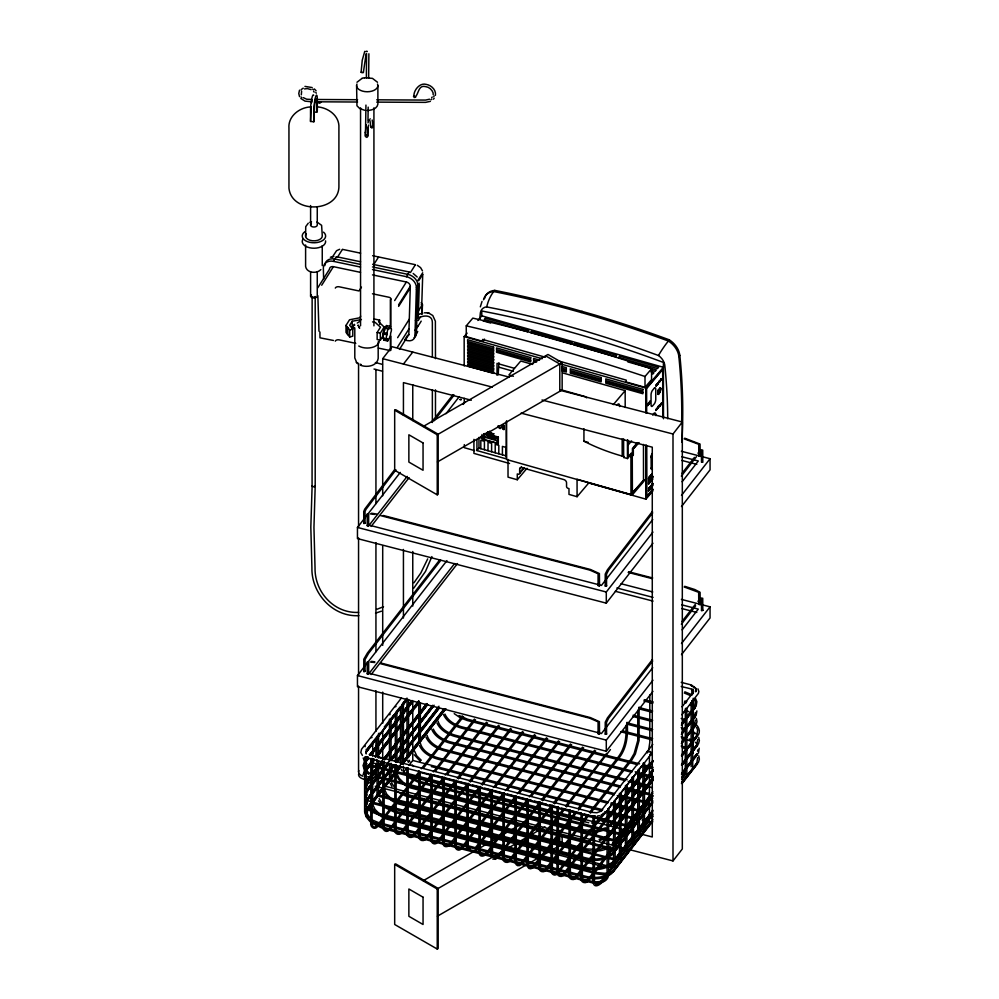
<?xml version="1.0" encoding="UTF-8"?>
<svg xmlns="http://www.w3.org/2000/svg" width="999" height="999" viewBox="0 0 999 999"><rect width="100%" height="100%" fill="white"/><g stroke="black" fill="none" stroke-linecap="round" stroke-linejoin="round"><path stroke-width="1.5" d="M650.549 486.363L651.485 485.876M652.085 485.064L651.96 485.239M648.588 490.671L649.05 489.735M648.763 481.768L650.474 479.97M652.16 486.476C652.409 485.139 651.111 488.461 652.21 485.914M657.042 408.741L656.693 409.69L657.042 408.166M657.092 408.928L657.891 407.155L657.654 408.541M365.946 105.082L365.447 135.914L366.271 135.115M366.383 77.735L366.558 53.484M367.869 127.185L367.707 136.526L366.858 137.387L365.434 136.551L365.409 132.343M367.969 121.016L368.181 107.13M368.643 78.234L368.881 53.771M365.397 132.692L366.333 124.725M367.682 131.443L367.694 135.951L366.87 135.127M651.186 486.476L651.173 485.776M651.273 486.151L651.273 485.414M660.539 380.07L659.54 381.78L660.164 380.307M650.686 476.348L650.686 475.524M658.116 382.867L658.216 383.628M660.551 405.194L660.701 404.707M651.173 487.287L651.023 487.974L651.273 486.7M652.871 476.448L652.272 477.834L652.834 476.323M399.475 349.375L408.841 334.528L410.314 286.251A4.196 3.222 32.2 0 0 406.368 282.005L372.49 274.887M404.57 340.01L407.58 340.634A7.842 6.019 32.2 0 0 414.947 335.951L416.421 287.537L417.894 285.214A10.702 8.217 32.2 0 0 407.829 274.363L372.49 266.933M414.185 337.575A7.842 6.019 32.2 0 0 416.421 333.629L417.894 285.214M418.306 315.884L419.293 284.528M418.456 310.876L421.728 305.657L422.727 274.263M421.69 313.661L422.427 304.57L421.153 302.61M422.127 314.273L422.427 304.57M649.113 480.994L648.626 481.58M650.299 475.899L650.299 476.798M652.347 484.14L652.122 485.039L652.222 483.966M648.601 489.26L648.663 488.161L649.113 488.661M650.411 479.57L649.288 481.031L649.937 480.906M650.873 488.099L650.686 488.361M651.373 480.906L651.81 480.407M651.897 476.024L651.485 477.285M651.186 485.626L651.623 485.052M652.772 484.165L652.846 483.504M435.427 95.317C436.276 89.798 431.181 85.115 426.049 84.353C418.993 82.368 412.375 92.158 414.21 97.577C419.043 95.392 417.619 84.366 425.736 86.663C429.832 86.888 433.853 91.821 433.191 94.705M415.596 97.403L415.334 96.591M649.288 490.059L649.4 489.235M651.61 478.833L651.086 479.37L651.81 478.658M652.747 479.308L652.896 478.846M657.941 382.904L658.066 383.591M648.813 479.582L648.601 480.669M648.663 483.766L648.438 483.691M660.526 405.02L660.726 404.445M652.609 477.422L652.197 478.046M661.463 403.271L660.976 404.62L661.513 402.759M650.386 401.76L650.149 401.011M650.337 478.371L650.998 476.86M649.775 478.958C650.174 477.46 649.213 480.307 649 479.245M649.562 482.242L649.55 482.967L649.887 481.88M651.435 480.282L652.272 478.783L652.11 480.119M649.812 487.837C649.812 486.575 649.3 488.998 649.637 487.35M649.263 489.835L650.224 488.286L649.612 489.947M607.979 808.765L608.641 809.178L607.929 809.677M614.872 800.499L613.861 801.21M621.016 858.828L620.879 793.006M625.886 785.301L626.96 785.689L625.386 785.776L625.386 851.36M633.478 777.309L631.905 777.409L633.478 777.309L633.478 842.919M650.049 481.905L650.374 481.78M638.873 769.355L639.273 769.967L637.911 770.042M643.818 762.724L644.305 763.461L642.956 763.336M685.776 708.279L686.85 708.666L685.314 708.865L685.264 774.337M691.845 700.674L692.707 701.086L691.795 701.585M367.682 131.731L368.581 125.087M652.784 485.601C652.822 485.252 652.359 486.076 652.784 485.502M648.626 482.392L648.888 481.73M652.447 477.46L652.26 477.584M651.548 485.664L651.56 485.077M650.736 478.059L650.661 477.485M650.786 486.176L650.187 487.175L650.386 486.588M487.612 432.467L486.85 432.604M651.635 478.434L651.136 478.996M649.612 401.985L649.125 403.671M384.203 340.06A2.485 0.699 -78.1 0 1 383.604 338.536L383.354 337.887A2.485 0.699 -78.1 0 1 382.717 336.938A2.485 0.699 -78.1 0 1 383.354 333.978L383.604 332.542A2.485 0.699 -78.1 0 1 384.003 329.633A2.485 0.699 -78.1 0 1 385.027 328.321L385.527 327.535A2.485 0.699 -78.1 0 1 386.351 325.699A2.485 0.699 -78.1 0 1 386.95 326.173M384.003 340.184L387.6 340.946A2.485 0.699 -78.1 0 1 387.2 339.298L383.354 337.887M657.929 390.759C664.959 380.756 656.88 402.46 657.841 391.084M492.944 434.078L493.643 433.766L492.47 433.803M649.575 403.334L649.238 402.847M660.089 391.408L659.864 392.07M493.693 433.853L493.007 433.916M363.773 523.439L365.06 523.239L363.773 523.439L363.736 511.525L364.76 509.078L394.755 469.505M363.773 671.553L365.06 671.353L363.773 671.553L363.798 659.24L367.42 653.021L439.61 560.002M605.219 586.001L606.555 585.901L605.219 586.001L605.232 574.088L607.404 569.83L652.472 511.326M605.219 734.115L606.555 734.015L605.219 734.115L605.232 722.202L607.404 717.944L652.472 659.44M697.939 453.184L701.098 450.149L702.734 450.149L702.809 462.325L701.785 461.95M701.523 610.539L702.821 610.339L701.523 610.539L701.435 598.476L702.297 598.713L701.635 598.763M366.096 53.896L363.374 72.577L361.95 72.702L361.126 72.215L362.237 60.265L364.76 51.349M498.189 374.9L498.888 362.674M493.718 433.941L493.681 434.09M658.004 383.279L658.416 382.754M659.028 390.771L659.752 389.747L659.59 391.396A5.882 2.123 -74.2 0 1 659.24 392.307L659.14 390.509L658.453 391.87M651.423 475.474L649.75 476.848M501.585 426.873L502.11 425.649M649.937 487.175L650.149 487.437M492.057 433.828L491.77 433.154M649.387 483.004L649.712 482.33M649.213 490.072L648.838 490.571M650.149 480.169L650.661 479.183L650.724 479.957M489.498 432.704L489.31 432.542M659.04 382.679C659.103 381.218 658.304 383.728 658.816 381.493M659.79 406.106L659.852 405.057M658.965 382.305L659.265 380.856M333.454 340.472L319.98 337.812L319.917 331.993M649.562 490.01L649.637 488.961M421.728 305.657L421.291 304.333M660.027 387.999L660.139 391.758L658.204 394.255L659.927 391.695L660.539 388.261L658.353 390.459M488.211 435.102L489.672 436.538L489.672 434.965M648.576 490.197L648.488 490.996M489.572 431.843L489.722 431.206M656.243 409.877C656.892 407.342 654.807 412.187 656.318 409.89M655.981 409.94L656.081 409.278M648.963 477.947L648.426 479.008L649.288 477.272M489.747 431.518L490.134 432.005M649.787 489.448L649.912 488.636M363.062 774.737L364.747 770.266M695.366 712.462L694.605 715.222M697.564 751.211L697.764 749.874M649.163 477.085L648.813 477.859M660.327 405.207L660.676 404.845M649.188 488.449L649.175 488.523M651.535 480.369L651.148 480.919M650.898 487.987L650.986 487.5M657.929 393.956L658.091 390.459L660.177 388.049M658.304 393.918L658.091 390.459M650.749 486.725L650.099 486.875M649.4 487.812L649.038 487.987M651.623 753.621L650.998 754.07L651.66 752.909L650.037 751.498L647.115 751.673L647.34 752.896L647.277 751.498L649.899 751.498L651.623 753.621L605.319 813.111L602.797 815.184M651.51 474.762L651.91 474.15L650.424 476.098M480.332 306.843L482.03 301.411M660.963 378.971L661.051 380.307L661.201 378.683M661.076 378.821L660.988 379.158M312.125 485.714L310.826 527.21L311.913 567.919C311.313 593.281 332.817 617.132 358.841 615.659M648.838 749.025L649.8 742.344L649.8 695.054M364.872 764.223L364.76 767.02M364.872 773.438L364.722 776.111M365.734 792.057L366.046 797.002M367.295 792.319L367.819 791.021M657.367 408.391C656.605 409.765 658.016 407.53 657.379 408.116M651.835 476.785L652.247 475.599M651.972 476.148L652.197 476.436M651.673 476.985L652.31 476.511M486.675 306.818L487.999 302.372A35.952 17.957 -87.9 0 1 493.743 291.546L494.73 290.372A1066.645 780.569 40.3 0 1 569.442 307.829L594.655 314.972A1066.645 780.569 40.3 0 1 669.392 339.86L668.406 341.034A35.952 7.043 -62.1 0 0 660.963 351.386L658.441 355.482L644.53 350.449A1060.414 776.011 40.3 0 0 585.077 331.069L560.039 323.976A1060.414 776.011 40.3 0 0 500.586 309.665L486.388 306.855A12.4 9.078 40.3 0 0 480.469 312.275L480.332 313.236A699.125 511.625 40.3 0 0 479.757 319.006M386.551 325.574L390.159 326.336A2.485 0.699 -78.1 0 0 389.123 328.296L388.748 329.071A2.485 0.699 -78.1 0 0 387.6 330.382A2.485 0.699 -78.1 0 0 387.2 333.304L387 334.628A2.485 0.699 -78.1 0 0 386.326 337.699A2.485 0.699 -78.1 0 0 386.963 338.649M659.477 382.13L660.339 380.744M648.813 483.329L648.576 484.078L649.063 482.992M316.72 100.549A6.681 0.949 -84.2 0 0 315.484 100.012A6.681 0.949 -84.2 0 0 314.41 108.953L313.836 121.778L310.539 121.441L311.126 108.629A6.681 0.949 -84.2 0 1 311.176 106.756M314.535 112.05L316.733 112.275L317.32 110.377L317.32 99.45A10.027 1.424 -84.2 0 0 317.295 98.239M650.037 478.134L649.987 479.033M431.893 556.593L425.524 571.378L413.723 588.199M501.898 425.949L501.635 427.31M695.953 691.246L695.604 688.261L691.058 685.526A9.316 5.382 0 0 1 693.843 686.638L695.704 688.236M696.278 690.671L695.704 691.832M383.991 331.481L384.228 334.54M648.551 481.73L648.588 482.754M366.346 781.318L365.447 784.54L366.046 787.786M367.819 781.805L367.145 786.026M366.346 799.724L365.447 802.946L366.046 806.205M367.819 800.224L367.145 804.445M366.346 808.928C362.774 816.295 371.228 822.314 377.61 823.638L586.388 877.809C595.067 879.757 605.232 879.008 612.262 873.089M367.819 809.427L367.145 813.648L370.654 818.855M694.605 706.006L695.304 701.91L694.193 699.163M696.078 706.505L696.865 701.698L695.491 698.426M696.078 715.709L696.865 710.913M694.605 724.425L695.279 720.204M696.078 724.924L696.977 721.69L696.378 718.443M696.99 734.215L697.664 730.007L696.515 727.284M698.476 734.715C701.011 730.157 697.689 724.849 693.543 722.652M696.99 743.431L697.702 739.322M698.476 743.918L699.362 740.696L698.776 737.449M698.476 753.134L699.238 748.214M696.99 761.837L697.664 757.629M698.476 762.337L699.362 759.115L698.776 755.856M427.684 558.903L420.804 573.026L413.936 582.817M386.95 334.727L383.354 333.978M299.513 90.172L298.776 93.531L299.538 96.641M301.611 91.246L301.311 94.818M650.312 482.092L650.424 481.056L650.162 482.042M651.96 479.37L651.96 480.157M367.22 525.636L368.681 525.824L367.232 525.736L367.22 513.836M368.631 525.911L368.681 514.01M367.22 673.763L368.681 673.938L367.232 673.85L367.22 661.95M368.631 674.025L368.681 662.137M598.076 585.539L599.537 585.726L598.076 585.539L598.076 573.738L589.81 570.104L380.619 515.621M684.677 438.186L700.049 444.08L700.237 456.356L698.913 456.006M598.076 733.666L599.537 733.84L598.076 733.666L598.076 721.852L589.81 718.231L380.619 663.736M698.788 604.295L700.237 604.47L698.788 604.395L698.663 592.332L684.14 586.95M700.199 604.557L700.099 592.295L694.804 589.522L684.677 586.301M395.329 706.805L396.041 706.418M621.016 793.343L619.904 793.693M354.195 327.697C352.147 330.369 354.008 321.74 354.757 325.1M356.98 82.255L362.088 78.347M610.451 749.575L566.508 806.93M332.305 257.155L336.551 250.712L339.672 249.275M323.626 278.721L323.339 267.982A10.702 8.217 32.2 0 1 333.404 261.351L334.865 259.028L360.464 264.41M335.115 258.641L336.176 256.943M317.757 287.824L329.458 269.268A4.196 3.222 32.2 0 1 333.404 266.671L360.514 272.365M337.487 257.205L342.357 249.488M321.703 285.227L333.404 266.671M335.314 288.087L335.489 287.799A2.91 1.673 0 0 1 339.21 286.8L359.016 290.959L361.451 287.113M373.638 264.797L378.496 257.093M335.314 341.159L335.489 340.871A2.91 1.673 0 0 1 339.21 339.872L355.781 343.344M361.413 319.568L352.21 321.253L349.662 325.287L352.784 329.146L352.784 336.176L349.725 337L346.016 332.405L346.016 325.387L349.55 319.78L359.677 317.794L360.701 316.159M390.459 299.675L390.634 299.388A2.91 1.673 0 0 0 388.898 297.24L372.465 293.781M372.49 269.568L406.368 276.686L407.829 274.363M408.079 273.976L409.153 272.277M373.826 318.918L379.657 320.142L378.621 321.765L384.165 327.048L384.165 329.857M410.452 272.54L415.322 264.822M394.667 300.562L406.368 282.005M383.391 335.289L380.319 340.184L377.147 339.51L377.147 332.492L380.482 327.197L375.312 322.49L372.54 321.903M380.319 340.184L380.319 333.154L384.165 327.048M398.613 304.807L410.314 286.251M398.613 306.393L410.314 287.837M417.819 280.482L422.689 272.777M418.631 280.819L422.689 274.4M418.131 284.815L419.205 283.129M416.421 289.198L417.894 286.875M418.131 286.476L419.205 284.777M397.627 337.687L409.328 319.131M397.315 347.402L409.016 328.846M415.434 320.554L416.895 318.231M417.145 317.844L418.219 316.146M405.244 339.036L407.58 335.327A1.336 1.024 32.2 0 0 408.841 334.528M418.156 320.579L420.579 316.72M415.134 330.269L416.595 327.947M416.845 327.547L417.907 325.861M417.157 327.56L421.216 321.129M414.947 335.951L416.421 333.629M416.67 333.241L417.732 331.543M649.462 403.546L648.875 404.133L649.3 402.135M648.601 480.232L649.113 478.933M364.747 761.063L363.062 765.534L364.535 770.391M650.137 488.499L650.424 487.687M658.353 390.159L658.154 394.168M371.228 126.486L371.753 128.022L373.176 127.285L372.19 120.017M492.495 436.113C491.358 438.524 496.228 438.124 493.743 436.113M382.704 495.791L382.704 358.678L392.02 346.703L509.14 377.085M403.434 364.061L412.762 352.085M431.968 421.69L452.972 394.717M395.954 469.817L366.009 509.315L365.047 511.538L365.06 523.239M434.128 420.779L454.17 395.03M652.934 543.231L606.293 603.146L357.455 538.586L357.455 527.447L400.299 472.415M445.991 413.711L459.315 396.591M407.192 476.373L369.205 525.162L601.448 585.414L652.722 519.555M463.211 404.408L465.109 401.96M371.116 526.436L409.091 477.647M440.809 560.314L368.619 653.334L365.06 659.552L365.06 671.353M652.934 691.345L606.293 751.26L357.455 686.7L357.455 675.561L446.94 560.614M454.657 563.498L369.205 673.276L601.448 733.528L652.722 667.669M371.116 674.55L457.517 563.548M401.286 698.164L361.601 749.15L360.776 752.534L362.437 755.444M367.008 749.2L379.632 733.204M384.24 727.06L389.21 720.903M390.946 718.456L393.993 714.76M395.729 712.299L399.737 707.379M401.648 704.919L406.443 698.776M367.819 748.651L369.73 746.191M392.707 716.683L394.617 714.223M366.421 751.373L384.615 728.009M390.359 720.629L406.63 699.725M365.659 752.634L388.636 723.126M390.547 720.666L406.818 699.762M365.996 752.597L376.523 739.073M378.434 736.613L407.142 699.725M365.784 759.74L367.694 757.279M369.543 754.907L411.738 700.699M366.059 759.627L367.969 757.167M369.88 754.72L412 700.599M366.233 759.627L368.144 757.167M370.067 754.707L412.187 700.599M372.165 753.196L406.63 708.928M408.541 706.468L412.375 701.56M365.659 761.837L368.531 758.154M372.365 753.234L412.562 701.585M365.996 761.8L368.856 758.116M371.728 754.42L376.523 748.276M378.434 745.816L412.887 701.56M365.784 768.943L373.439 759.103M375.287 756.743L412.699 708.678M414.535 706.305L418.444 701.298M366.059 768.843L373.713 759.003M375.624 756.543L418.706 701.198M366.233 768.83L373.888 759.003M375.811 756.543L418.881 701.198M365.896 769.53L368.768 765.833M375.474 757.23L377.385 754.769M379.308 752.309L383.129 747.389M385.052 744.929L410.901 711.725M414.722 706.805L418.556 701.885M366.421 769.792L369.293 766.096M372.165 762.412L374.088 759.952M377.909 755.032L406.63 718.144M408.541 715.684L411.413 711.987M415.247 707.067L418.119 703.383M365.659 771.041L369.493 766.133M372.365 762.437L374.275 759.977M378.097 755.057L411.6 712.025M415.434 707.105L418.306 703.421M365.996 771.003L369.817 766.083M371.728 763.623L374.6 759.939M378.434 755.019L418.631 703.383M367.145 780.069L426.585 703.708M367.495 779.869L381.855 761.425M383.766 758.965L426.848 703.621M367.669 779.869L382.03 761.413M383.941 758.953L427.023 703.621M367.345 780.556L371.166 775.636M373.089 773.176L381.705 762.112M385.527 757.192L407.555 728.895M409.465 726.435L426.698 704.295M367.857 780.818L370.729 777.122M372.652 774.662L382.217 762.374M385.09 758.678L427.21 704.57M368.057 780.843L370.929 777.16M372.839 774.7L382.417 762.399M385.277 758.716L427.397 704.607M368.381 780.806L382.742 762.362M384.652 759.902L427.722 704.582M367.145 789.272L432.592 705.444M367.669 789.073L387.774 763.248M389.685 760.788L432.767 705.444M368.294 788.536L371.166 784.839M374.038 781.156L382.654 770.079M385.527 766.395L387.45 763.935M390.322 760.239L407.555 738.111M409.465 735.651L432.442 706.131M367.857 790.022L369.78 787.562M372.652 783.878L377.435 777.721M379.345 775.261L382.217 771.578M384.14 769.118L387.962 764.198M390.834 760.514L432.954 706.405M368.057 790.047L369.967 787.587M372.839 783.903L377.622 777.759M379.545 775.299L382.417 771.603M384.328 769.143L388.149 764.223M391.021 760.539L434.103 705.207M368.381 790.009L370.304 787.549M373.176 783.865L388.486 764.185M391.358 760.501L433.466 706.405M367.495 798.276L393.344 765.072M395.866 761.575L438.961 706.231M367.669 798.276L393.519 765.072M396.391 761.388L438.511 707.28M368.294 797.739L371.166 794.043M373.089 791.595L381.705 780.519M385.527 775.599L393.194 765.758M396.066 762.075L438.186 707.954M367.857 799.225L369.967 796.802M371.878 794.342L382.417 780.818M385.09 777.097L393.893 766.058M396.578 762.337L438.886 708.266M368.381 799.212L370.304 796.752M373.176 793.069L394.23 766.021M397.103 762.337L439.21 708.241M367.145 807.679L382.542 787.911M384.378 785.551L399.775 765.771M401.61 763.411L443.818 709.19M367.495 807.492L400.224 765.671M401.96 763.211L444.255 709.103M368.294 806.942L371.166 803.258M373.089 800.798L376.91 795.878M378.833 793.418L381.705 789.722M385.527 784.802L395.104 772.502M397.015 770.042L398.938 767.594M401.81 763.898L443.931 709.777M367.857 808.428L369.78 805.981M371.69 803.521L377.435 796.141M379.345 793.681L382.217 789.984M386.051 785.064L393.706 775.236M396.578 771.54L399.45 767.856M402.322 764.16L444.443 710.064M368.057 808.466L369.967 806.006M371.878 803.546L377.622 796.166M379.545 793.706L382.417 790.022M385.277 786.325L393.893 775.261M395.816 772.801L400.599 766.658M402.51 764.198L445.579 708.865M368.381 808.428L370.304 805.968M372.215 803.508L381.78 791.208M384.652 787.524L394.23 775.224M396.141 772.764L400.924 766.62M402.834 764.16L445.904 708.84M404.37 771.216L407.167 767.632M409.028 765.234L412.762 760.451L412.762 743.293M629.682 849.687L673.001 860.926L673.001 434.003L682.317 422.028L560.339 390.372M379.195 822.889L383.017 817.969M384.94 815.509L406.943 787.237M408.853 784.777L419.38 771.253M421.303 768.793L462.45 715.933M419.468 773.214L378.421 825.848M423.301 768.293L463.499 716.645M395.03 821.091C392.095 826.697 383.853 835.526 384.14 825.511L384.14 761.45M396.953 818.631L418.956 790.346M420.879 787.886L431.406 774.375M433.316 771.915L474.463 719.043M419.043 792.319L390.447 828.97M420.954 789.859L431.481 776.323M435.314 771.415L475.512 719.767M403.221 829.12L407.043 824.2M408.966 821.74L430.969 793.468M432.892 791.008L443.419 777.484M445.329 775.024L486.476 722.165M418.606 811.413L403.296 831.093C400.924 836.425 393.519 834.927 394.817 828.758L394.817 764.672M420.529 808.953L443.494 779.445M447.327 774.525L487.524 722.876M682.055 473.314L694.455 457.38M652.709 512.862L608.603 570.142L606.555 574.088L606.555 585.901M681.343 476.086L696.465 456.68M682.155 481.743L698.301 461.001L681.705 456.705M419.056 827.322C416.121 832.929 407.879 841.757 408.166 831.742L408.166 767.682M420.979 824.862L442.982 796.59M444.905 794.13L455.432 780.606M457.342 778.146L498.489 725.274M430.619 814.535L415.309 834.215C412.899 839.522 405.544 838.049 406.843 831.867L406.843 767.794M432.542 812.075L454.557 783.79M458.379 778.87L499.537 725.998M606.293 603.146L606.293 592.007L652.934 532.092M681.493 495.404L710.052 458.716L681.393 451.273M681.493 506.543L710.052 469.855L710.052 458.716M431.081 830.444C428.134 836.038 419.892 844.879 420.192 834.864L420.192 772.327M432.992 827.984L454.995 799.699M456.918 797.239L467.445 783.716M469.355 781.255L510.501 728.396M466.57 786.912L427.322 837.324C424.962 842.656 417.545 841.158 418.856 834.989L418.856 770.903M470.392 781.992L511.55 729.12M443.094 833.553C440.222 839.185 431.78 847.964 432.205 837.986M445.005 831.093L454.57 818.805M457.442 815.109L467.02 802.821M468.931 800.361L479.458 786.837M481.368 784.377L522.514 731.518M478.583 790.022L438.499 841.433M482.405 785.114L523.576 732.23M455.107 836.675C452.235 842.294 443.793 851.086 444.218 841.096L444.218 777.035M457.018 834.215L466.583 821.915M469.455 818.231L479.033 805.943M480.944 803.483L491.471 789.959M493.381 787.499L534.54 734.627M455.182 838.648C454.183 844.704 442.107 851.797 442.882 841.22L442.882 777.147M457.092 836.188L492.507 790.684M495.379 787L535.589 735.351M467.12 839.784C464.248 845.416 455.806 854.195 456.231 844.217L456.231 780.157M469.031 837.337L478.596 825.037M481.468 821.353L491.046 809.053M492.957 806.593L502.522 794.305M505.394 790.609L546.553 737.749M467.195 841.757L462.525 847.676M469.105 839.297L478.683 827.01M480.594 824.55L490.159 812.249M492.082 809.789L504.52 793.805M507.392 790.109L547.602 738.461M475.299 847.826L479.133 842.906M481.043 840.446L490.621 828.159M493.481 824.462L503.059 812.175M504.97 809.714L514.535 797.414M517.407 793.73L558.566 740.871M475.374 849.799L478.246 846.103M481.118 842.419L503.134 814.135M505.057 811.675L516.533 796.915M519.405 793.231L559.615 741.583M491.146 846.028C488.561 851.46 479.845 860.451 480.257 850.449L480.257 786.388M493.056 843.568L502.634 831.268M504.545 828.808L515.072 815.284M516.982 812.824L527.509 799.312M529.42 796.852L570.579 743.98M490.259 849.225C489.123 854.02 479.283 860.589 478.971 851.81M492.182 846.765L515.147 817.257M517.07 814.797L528.546 800.037M531.418 796.353L571.628 744.705M498.376 855.294L503.159 849.138M505.069 846.677L514.647 834.39M516.558 831.93L539.522 802.422M541.433 799.962L582.592 747.102M499.4 856.031L540.559 803.159M542.482 800.699L583.641 747.814M682.055 621.44L695.254 604.482M652.709 660.976L608.603 718.256L606.543 722.314L606.555 734.015M681.343 624.2L695.654 605.806M682.155 629.857L698.301 609.115L681.705 604.82M551.535 805.544L510.389 858.403C507.342 863.086 503.946 861.862 504.283 856.68L504.283 792.619M553.458 803.084L594.605 750.212M552.584 806.268L511.413 859.152C509.053 864.472 501.635 862.986 502.947 856.805L502.947 792.731M554.495 803.808L595.654 750.936M606.293 751.26L606.293 740.134L652.934 680.207M681.493 643.518L710.052 606.83L681.393 599.4M681.493 654.657L710.052 617.969L710.052 606.83M563.548 808.653L522.402 861.525C519.355 866.208 515.959 864.984 516.296 859.802L516.296 795.741M565.471 806.205L606.618 753.333M564.597 809.39L523.439 862.262L519.667 865.471M575.561 811.775L533.603 865.596L530.169 867.656L528.508 865.221M578.433 808.091L618.631 756.455C625.024 747.714 626.873 736.201 625.774 725.424M576.61 812.512L535.452 865.384C534.003 868.019 529.095 870.803 527.584 866.757M578.521 810.052L619.68 757.167C627.072 747.252 628.196 734.215 627.11 722.277M587.574 814.897L546.428 867.756C543.843 872.115 539.922 871.503 540.322 866.033L540.322 801.972M589.497 812.437L630.644 759.565L634.128 753.583L637.737 740.559L637.787 710.239M588.623 815.621L547.464 868.506C545.092 873.825 537.687 872.339 538.985 866.158L538.985 802.085M590.534 813.161L631.693 760.289L635.364 753.995L639.073 740.509L639.123 707.092M600.811 811.188L652.772 744.405M682.03 706.817L693.356 692.27C695.604 688.673 685.326 687.911 681.218 686.438M559.403 869.642L603.421 813.099M606.381 811.363L557.667 873.563M608.291 808.903L612.125 803.983M614.997 800.299L618.818 795.379M620.741 792.919L624.562 787.999M626.485 785.539L636.051 773.238M638.923 769.555L641.795 765.858M681.867 714.772L698.363 693.443L698.85 691.545L697.939 688.848M648.663 764.247L564.447 872.439C561.463 876.822 558.066 876.273 558.341 870.716L558.341 806.643M609.815 815.858L652.884 760.526M681.593 723.651L694.567 707.005M653.034 760.639L565.484 873.176C563.111 878.508 555.706 877.01 557.005 870.841L557.005 806.755M681.755 723.763L684.627 720.067M686.538 717.607L694.193 707.779M610.139 816.071L653.209 760.739M681.93 723.85L694.367 707.866M610.327 816.133L652.959 761.375M681.68 724.487L695.092 707.267M610.514 816.171L653.084 761.5M681.355 725.174L695.204 707.392M610.839 816.146L652.122 763.199M681.68 725.137L695.204 707.841M609.815 825.062L652.884 769.742M682.117 732.192L694.567 716.208M609.964 825.186L653.034 769.854M682.704 731.73L694.193 716.982M610.139 825.274L653.209 769.942M682.891 731.83L694.367 717.07M610.327 825.349L652.959 770.591M681.68 733.691L695.092 716.47M610.514 825.386L653.084 770.716M681.355 734.377L695.204 716.595M610.839 825.349L653.084 771.166M681.68 734.34L695.204 717.057M577.422 874.325L653.021 777.197M609.815 834.277L652.884 778.945M682.117 741.408L694.567 725.411M609.964 834.39L653.034 779.058M682.704 740.946L694.193 726.186M652.26 780.381L577.497 876.298C575.124 881.618 567.719 880.131 569.03 873.95L569.03 809.877M682.891 741.033L694.367 726.273M610.327 834.552L652.959 779.794M681.68 742.894L695.092 725.674M610.514 834.59L653.084 779.919M681.355 743.581L695.204 725.798M610.839 834.565L653.084 780.381M681.68 743.543L695.204 726.261M612.212 844.068L652.921 791.782M681.643 754.894L696.965 735.214M612.362 844.18L650.649 795.004M683.191 753.196L696.59 735.988M612.537 844.28L650.824 795.092M681.455 755.744L696.765 736.076M612.724 844.342L652.484 793.281M681.643 755.806L697.477 735.476M612.911 844.38L652.597 793.406M681.83 755.843L697.602 735.601M613.236 844.355L652.597 793.868M682.167 755.806L697.602 736.063M589.435 877.434L652.597 796.303M612.487 849.899L589.51 879.407C587.15 884.739 579.732 883.241 581.043 877.072L581.043 812.986M615.359 846.203L619.18 841.295M621.103 838.835L636.413 819.155M639.285 815.471L648.851 803.171M650.774 800.711L652.684 798.251M612.212 853.271L652.921 800.986M681.643 764.098L696.965 744.417M612.362 853.396L651.785 803.071M681.455 764.959L696.765 745.279M612.724 853.558L652.484 802.484M681.643 765.022L697.477 744.68M612.911 853.596L652.597 802.609M681.83 765.047L697.602 744.804M652.484 803.134L613.236 853.558L652.597 803.071M682.167 765.009L697.477 745.329M682.28 764.947L697.602 745.266M612.212 862.487L652.921 810.189M681.643 773.301L696.965 753.633M612.362 862.599L652.559 810.963M683.191 771.615L696.59 754.395M612.537 862.699L652.734 811.051M681.455 774.163L696.765 754.482M612.724 862.761L652.484 811.688M681.643 774.225L697.477 753.883M613.236 862.774L652.597 812.274M682.167 774.213L697.602 754.47M600.486 881.78L653.121 814.173M681.842 777.284L684.702 773.601M606.306 876.385C604.882 881.443 592.869 892.544 593.056 880.194L593.056 816.108M609.178 872.689L613.973 866.545M615.884 864.085L649.387 821.041M651.298 818.581L653.209 816.121M681.93 779.232L685.764 774.312M612.212 871.69L652.921 819.405M681.643 782.504L696.965 762.836M612.362 871.802L651.61 821.39M683.191 780.818L696.59 763.611M612.537 871.902L651.785 821.49M681.455 783.366L696.765 763.698M612.724 871.965L652.484 820.903M681.643 783.428L697.477 763.099M612.911 872.002L652.597 821.028M681.83 783.466L697.602 763.211M613.236 871.977L652.597 821.49M682.167 783.428L697.602 763.673M673.001 860.926L682.317 848.95L682.317 422.028M650.224 402.048L649.75 403.097L650.099 401.186M431.668 97.702L432.23 97.015M433.454 99.188L434.178 98.302M378.234 824.113C375.249 828.496 371.853 827.946 372.127 822.402L372.127 758.328M402.26 830.356C399.275 834.739 395.879 834.19 396.153 828.633L396.153 764.572M576.46 875.549C573.488 879.932 570.079 879.382 570.354 873.825L570.354 809.764M588.473 878.67C585.501 883.054 582.092 882.504 582.38 876.947M484.465 339.086L482.592 341.296L466.271 336.663L466.258 325.849L472.827 318.119A1767.606 1293.53 40.3 0 1 651.56 368.768L651.573 379.583L645.017 387.312L626.223 381.993L626.223 380.132L557.405 360.627M464.198 365.921L464.16 336.601L467.095 333.142M477.872 320.454L481.793 315.834L481.78 310.976L496.878 313.998A1020.404 746.728 40.3 0 1 663.411 362.437L663.486 418.756M483.528 299.787A18.469 13.511 40.3 0 1 493.756 291.571A1066.645 780.569 40.3 0 1 568.456 308.991L581.068 312.475L582.055 311.313M482.03 434.478L482.042 438.124L483.753 436.101L485.539 436.6L483.316 439.073L481.381 438.524L481.78 435.651M487.887 432.167L487.774 432.867L487.787 432.018L488.411 432.542M488.449 433.054L487.774 432.867M485.177 433.341L498.301 437.062L498.314 443.506L483.316 439.835L483.716 438.598M485.539 436.6L483.828 439.485L483.828 438.623L481.78 438.049M490.072 432.654L490.047 433.516L489.897 432.717M490.946 433.441L491.52 433.079L491.021 433.566M506.206 421.915L506.256 458.866L476.948 450.561L478.983 448.164L478.971 437.387M491.533 433.616L491.421 433.204M493.007 433.541L492.644 434.215M498.913 426.473L500.224 427.922L498.826 426.186M499.762 428.446L497.952 426.273M502.559 426.673L503.871 427.035L502.559 426.673A1.723 1.261 40.3 0 1 502.897 426.123A1.873 1.374 40.3 0 1 503.321 425.911L503.808 425.886M503.046 425.312L503.484 425.312M502.435 427.397L503.871 427.622L502.435 427.397L503.958 428.983L502.559 427.247M503.496 429.495L501.76 427.16M497.914 443.968L498.301 437.062M508.004 459.428L508.029 477.135L517.282 479.757L517.282 473.938L518.344 474.238A1.986 1.461 40.3 0 0 519.667 473.414L519.655 468.956L521.603 466.67M520.292 471.953L523.214 468.519M519.667 473.414L524.525 467.694M517.282 479.757L527.01 468.306M613.311 404.607L625.174 390.634L562.512 372.877M645.017 387.312L645.004 376.498L651.56 368.768M652.822 374.076L653.983 372.702L650.986 371.853M645.829 412.762L645.791 388.074L663.423 367.307L481.793 315.834M681.693 420.916A705.843 516.533 40.3 0 0 678.833 356.493L679.819 355.332A18.469 13.511 40.3 0 0 669.367 339.897M656.38 384.827L655.906 386.251L656.605 384.103L656.605 385.539M657.804 384.116L656.693 385.339L656.693 384.315C657.979 384.465 657.629 382.255 657.692 384.24L657.692 383.429L657.642 384.215M648.239 403.946C648.189 407.48 647.589 401.685 648.601 404.033C648.788 400.786 648.588 406.78 649.038 402.585M649.75 403.097L650.087 401.486M658.079 392.545L657.929 392.732M648.763 404.37L648.164 403.921M657.692 394.031L658.341 393.893M660.389 391.208L660.539 388.261M519.655 468.956A2.335 1.711 40.3 0 1 521.753 467.644L563.911 479.595A2.947 2.148 40.3 0 1 566.545 482.742L566.558 486.538A1.673 1.224 40.3 0 0 568.056 488.324L568.98 488.586L568.98 494.405L577.085 496.703L588.761 482.954L645.941 499.163L652.797 491.083M658.004 406.668L658.079 408.141L658.166 407.292C659.228 406.443 657.941 407.342 660.027 405.831L660.027 404.695L659.727 406.094M658.166 406.481L658.628 405.931M656.618 409.328L656.68 409.178M660.027 404.695C659.452 406.843 659.977 404.108 658.478 406.118M659.49 405.482L658.928 406.356M659.29 406.006L658.928 406.855L659.49 406.381M631.605 440.921L628.396 444.705L628.383 441.745M506.605 420.766L506.655 459.528L630.968 494.755L630.918 454.495L627.472 458.553L623.638 457.467L624.313 456.68L622.19 456.081A169.268 97.927 -0.1 0 1 583.94 441.183L583.928 428.746M637.374 442.632L632.429 448.451L632.442 454.008L631.318 455.332L631.318 453.121L627.971 457.055L627.946 440.172M637.949 442.919L632.979 448.788L632.979 454.745L630.918 457.18M637.674 443.544L632.854 449.225L639.11 442.545M632.392 492.919L643.98 479.957L632.392 492.919L632.267 456.293L633.329 455.032L633.329 449.35M632.866 491.595C630.819 493.281 633.553 489.872 632.866 493.056M630.968 494.755L632.317 493.181L632.317 494.917L577.06 479.258L577.085 496.703M632.317 494.917L643.98 481.168L643.98 479.957M649.313 477.559L649.75 476.473L650.087 477.135M650.948 475.474L651.71 474.425M651.236 475.312L650.898 475.924L650.774 475.187M651.773 474.837L651.91 474.15L651.66 475.049M649.175 477.972L649.687 476.835M650.761 480.844L650.786 481.58L651.173 481.031M652.322 478.796L652.135 479.47M652.322 479.083L651.96 479.682M652.622 483.578L652.572 484.515L652.672 483.441M648.95 488.836L648.913 488.136M652.784 489.198L646.765 496.303L646.69 445.479M653.334 489.485L646.39 497.664L646.316 445.329M319.006 102.373C317.645 104.358 322.652 102.21 320.092 101.935M699.138 453.496L702.297 450.599L701.435 450.349L701.498 462.325M697.939 601.298L701.098 598.276L702.734 598.264L702.821 610.339M699.138 601.61L701.997 598.838M496.628 857.154L497.564 856.243M498.563 857.017L495.492 859.302L492.744 859.04M557.629 871.827L553.883 873.813L552.397 870.354L552.335 805.094M371.203 737.761L372.053 737.499M320.879 269.58C316.82 274.013 306.668 273.114 305.607 266.458L305.607 244.967M357.267 323.064L359.59 321.478M413.461 96.441L414.26 96.116M659.69 389.735L659.24 390.834M608.691 816.37L603.596 819.53L599.088 820.928M609.877 817.257L601.96 821.54M608.691 834.789L603.596 837.949L599.088 839.335M609.877 835.664L606.43 838.099L599.487 840.596M611.088 853.795C604.707 859.24 594.979 859.989 586.813 858.141L374.076 802.534M612.262 854.669C605.207 860.576 595.079 861.35 586.388 859.39L373.364 803.696M611.088 862.999C604.707 868.456 594.979 869.192 586.813 867.344L378.109 813.198L372.29 810.776L369.293 808.403M612.262 863.885C605.207 869.779 595.079 870.566 586.388 868.606L377.61 814.435L371.278 811.787L368.069 809.24M611.088 872.202C604.707 877.659 594.979 878.408 586.813 876.56L378.109 822.402L372.29 819.992M501.985 425.799L502.772 425.237M377.447 826.797C374.338 830.606 369.717 826.61 370.791 822.514L370.791 758.441M389.473 829.919C386.288 833.778 381.843 829.632 382.804 825.636L382.804 761.563M437.525 842.382C434.353 846.24 429.895 842.107 430.869 838.111L430.869 774.025M461.55 848.626C458.379 852.484 453.921 848.338 454.895 844.342L454.895 780.256M598.751 883.653L595.941 884.727L594.442 881.268L594.393 815.996M600.636 811.338L596.903 812.749L592.544 812.437L369.255 754.495M557.554 873.65C554.358 877.397 550.062 873.176 550.998 869.28L550.998 805.194M308.279 223.164L305.731 226.636L305.607 236.438M608.291 827.734C601.211 832.379 592.095 833.054 583.99 831.18L375.212 777.01M610.689 846.74C603.608 851.385 594.492 852.047 586.388 850.186L377.61 796.016M467.932 848.75L470.229 848.9L468.956 850.149M601.173 814.947L601.997 814.572M394.68 410.202L395.629 409.665L438.186 434.228L438.186 494.28L437.237 494.83L394.68 470.267L394.68 410.202L437.237 434.777L562.15 362.662L562.15 389.96L437.437 461.95M423.264 426.461L547.964 354.47L562.15 362.662M394.68 864.435L395.629 863.885L438.186 888.448L438.186 948.501L437.237 949.05L394.68 924.487L394.68 864.435L437.237 888.998L501.973 851.623M423.264 880.693L524.088 822.477M504.67 850.074L544.992 826.785M437.437 916.17L539.622 857.179M542.307 855.631L562.15 844.18L562.15 836.6M495.841 857.741L494.355 858.303M605.481 827.846L596.628 830.556L584.415 829.932L375.711 775.773M607.879 846.852L599.025 849.562L586.813 848.938L378.109 794.779M502.285 425.562L503.171 425.149M610.139 871.802L605.107 873.301L596.69 872.577L390.06 818.955L381.518 815.246M361.126 72.215L361.938 72.04M609.315 873.675L603.084 874.699L596.266 873.825L385.077 818.643M383.516 606.718L376.66 609.378M385.102 328.334L388.661 329.096M429.57 99.213L425.549 100.075L376.723 99.813M430.382 101.349L425.586 102.373L376.71 102.123M330.382 257.23L333.841 256.468M381.456 611.188L375.524 613.174M365.135 745.891L365.085 746.74M311.039 106.905C299.925 107.155 287.949 116.071 288.948 128.084L288.948 188.149C291.646 214.435 339.735 212.675 338.911 185.614L338.911 125.562C338.186 114.773 327.46 107.58 317.37 106.881M309.89 222.327L311.513 221.84M642.869 826.935L644.605 826.41M418.394 314.423L422.777 313.174M418.106 317.932C424.975 314.697 432.455 315.085 432.355 322.665L432.355 356.98M346.016 325.387L349.725 329.97L352.784 329.146M304.495 88.936L307.267 88.574L311.126 89.623M364.535 77.76L372.465 78.372L377.497 82.255M362.025 78.372L364.573 77.76M519.517 865.534C516.208 866.82 514.66 862.499 514.96 859.927L514.96 795.841M599.475 815.696L597.365 816.033M612.887 865.396L611.101 865.708M613.324 866.645L608.94 867.12L602.135 866.245L395.429 812.612L384.378 807.292M314.423 297.202L313.249 297.202M503.184 426.061L504.083 425.262M390.172 713.998L389.747 714.809M649.924 754.37L650.998 754.757L649.887 755.219M304.945 86.401L312.188 87.562M594.093 821.59L596.628 821.353M596.89 822.639L591.495 822.951M424.45 312.799L427.659 312.837M367.245 110.477C371.353 110.377 377.085 108.903 377.884 104.183L377.884 85.614M311.813 99.463L306.668 99.213L303.296 97.64M314.872 99.488L357.592 99.713M311.75 101.773L305.032 101.136L300.836 98.489M314.81 101.786L357.567 102.023M358.629 612.387C334.078 613.648 314.61 591.957 315.035 568.031L313.948 527.46L315.197 486.226L315.197 296.491M648.751 479.957L649 479.058M595.167 816.121L591.883 815.721A9.316 5.382 0 0 0 595.167 816.183M370.342 513.898L374.6 514.423M370.342 662.012L374.6 662.537M371.466 513.236L376.773 514.048M371.466 661.363L374.862 661.825M612.749 858.191L608.503 857.454M612.562 859.477L396.89 803.521M606.818 865.721L395.929 811.375M588.798 822.789L370.891 766.233M588.798 841.208L375.212 786.213M342.507 249.375L360.577 253.172M372.627 255.707L415.459 264.71M336.488 256.706L360.577 261.775M372.615 264.298L409.428 272.04M333.404 261.351L360.514 267.058M385.527 327.535L389.123 328.296M383.604 332.542L387.2 333.304M377.147 332.492L380.319 333.154M383.604 338.536L387.2 339.298M378.359 348.089L388.898 350.312A2.91 1.673 0 0 1 390.035 350.736M428.771 313.099L432.779 315.509L435.377 321.241L435.477 358.641M427.397 312.787L429.046 313.162M381.019 663.049L590.471 717.619L599.4 721.665L599.537 733.84M364.66 110.29L359.715 108.529L356.955 105.769L356.593 85.614M383.266 515.472L590.471 569.492L599.4 573.551L599.537 585.726M382.704 358.678L492.295 387.113M541.982 400L673.001 434.003M375.374 362.537L382.417 364.36M374.013 369.031L382.455 371.216M471.303 400.224L403.434 382.617L403.434 415.359M521.066 413.136L652.272 447.177L652.272 836.987L596.465 822.502M681.705 460.414L696.79 464.323M628.646 571.74L652.684 577.984M628.159 572.402L652.197 578.646M621.078 583.741L652.747 591.957M616.858 587.986L653.059 597.377M615.359 591.308L653.059 601.098M681.705 608.528L696.79 612.437M357.455 527.447L606.293 592.007M681.231 682.354L691.795 685.089M644.255 699.687L653.271 702.035M643.781 700.936L652.784 703.271M639.148 707.542L652.659 711.051M681.206 718.456L684.203 719.23M638.673 708.778L652.185 712.287M633.141 715.184L652.659 720.254M681.206 727.659L685.701 728.833M632.667 716.433L652.185 721.49M682.205 729.282L685.214 730.069M627.135 722.839L652.659 729.457M681.206 736.862L684.203 737.649M626.66 724.075L652.185 730.694M682.205 738.486L685.214 739.272M622.627 730.881L652.659 738.673M681.206 746.078L685.701 747.24M620.654 731.73L652.185 739.909M682.205 747.702L685.214 748.476M357.455 675.561L606.293 740.134M639.56 763.848L467.619 719.23L459.078 715.521M644.08 765.022L653.134 767.369M637.612 764.71L467.12 720.466L460.314 717.806L454.22 713.636M642.145 765.883L652.697 768.618M632.192 771.041L461.75 726.81C454.932 724.837 447.914 720.841 444.942 714.085M635.202 771.815L653.309 776.523M631.743 772.289L461.251 728.046C454.046 725.961 446.64 721.728 443.494 714.585M636.276 773.463L652.871 777.771M627.185 779.807L455.232 735.189C448.052 733.179 439.947 728.321 438.024 720.991M630.194 780.581L636.226 782.155M639.248 782.929L648.301 785.276M625.237 780.656L454.732 736.425C447.527 734.327 440.122 730.094 436.975 722.964M628.246 781.443L652.384 787.712M620.529 786.013L450.087 741.795C443.269 739.809 436.263 735.813 433.291 729.058M626.56 787.574L649.188 793.443M620.092 787.262L449.6 743.019C442.395 740.933 434.977 736.7 431.83 729.57M624.612 788.436L653.284 795.878M614.66 793.593L444.23 749.375C437.038 747.364 428.946 742.494 427.01 735.177M620.704 795.154L649.362 802.597M614.223 794.842L443.731 750.599C436.526 748.513 429.12 744.28 425.974 737.15M617.245 795.629L650.436 804.232M608.154 801.972L437.712 757.741C430.532 755.731 422.427 750.873 420.492 743.556M611.163 802.746L644.343 811.363M607.704 803.221L437.212 758.978C430.007 756.892 422.602 752.659 419.455 745.516M610.726 803.995L643.918 812.612M412.762 760.451L602.772 809.752M607.292 810.926L623.888 815.221M626.336 815.808L638.411 818.943M641.982 819.917L652.534 822.664M431.268 766.558L601.773 810.801M604.782 811.588L637.974 820.191M378.196 757.429L382.417 758.528M433.441 774.862L442.495 777.21M445.517 777.996L454.557 780.344M457.579 781.131L469.642 784.265M472.664 785.039L481.705 787.387M484.727 788.174L501.323 792.482M507.355 794.043L513.386 795.604M517.907 796.777L531.48 800.299M534.502 801.086L546.565 804.22M549.587 805.007L555.619 806.568M561.65 808.129L569.193 810.089M572.215 810.876L581.256 813.223M584.278 813.998L617.457 822.614M620.479 823.401L632.542 826.523M367.732 758.191L591.246 816.195M632.117 827.771L420.929 772.589M374.013 763.199L376.823 763.923M379.645 764.66L382.455 765.384M593.456 821.715L403.434 772.414L403.434 766.183M584.415 820.728L371.678 765.122M612.449 831.38L419.38 781.28L408.916 776.248M615.471 832.155L626.023 834.902M420.404 782.904L625.599 836.151M613.349 839.547L409.99 786.413M616.358 840.321L619.38 841.108M602.347 838.061L409.265 787.562M605.369 838.835L620.454 842.756M385.714 786.375L625.162 848.513M408.379 795.466L613.511 848.688M407.892 796.702L614.597 850.336M605.481 856.667L397.614 802.359M483.116 320.879L490.571 322.989M627.847 361.888L656.318 369.955L655.157 371.328L650.661 370.055M659.877 380.656L660.164 381.131M660.039 381.468L659.989 380.319M657.105 383.828L657.317 384.603M656.693 384.315L656.855 385.04M657.117 384.665L657.205 383.703L657.117 384.84M656.38 385.077L656.38 385.701M545.429 357.242L482.592 339.435L482.592 341.296M464.16 336.601L542.22 358.728M561.725 364.26L645.791 388.074M539.535 360.102L533.578 358.416L533.578 360.127L536.563 360.976M561.863 366.433L566.333 367.694L566.333 369.418L561.863 368.144M536.563 362.1L533.591 361.251L533.591 362.762M561.875 369.268L566.333 370.529L566.333 372.04L561.875 370.766M532.679 364.423L520.741 361.039L508.903 374.987L513.386 376.261M659.914 405.07L659.665 405.806L659.615 405.169M514.423 368.319L497.015 363.386L497.027 375.299M498.901 367.195L513.411 371.316M561.163 389.797L585.052 396.566A59.528 34.441 -0.1 0 0 586.7 397.814M492.22 373.002L467.707 366.059L467.694 364.485L493.656 371.84L493.656 373.414M684.14 438.836L698.726 444.305L698.788 456.181M583.94 441.183L588.349 442.432M651.273 475.749L651.423 474.862M651.211 475.549L651.36 474.575M491.645 433.741C488.424 432.467 492.757 434.84 491.52 433.079M484.777 433.816L497.902 437.537M483.816 434.066L497.227 437.874L497.24 443.281M485.539 437.462L497.465 440.846M483.716 439.36L498.314 443.506M478.983 448.164L506.018 455.819L506.006 447.402L502.41 446.391L502.422 454.807M474.513 450.586L464.31 447.689L464.31 444.605M509.54 463.486L473.938 453.396L473.913 439.36M581.068 312.475L593.668 316.134A1066.645 780.569 40.3 0 1 668.406 341.034A18.469 13.511 40.3 0 1 678.87 356.493M360.339 365.184C366.546 367.719 376.998 366.296 378.184 358.416L378.184 341.908M418.893 782.517L407.842 777.197M684.814 691.795L691.146 694.442M684.315 693.031L690.147 695.454M684.814 701.011L686.85 701.635M684.315 702.247L686.251 702.834M684.315 711.45L686.251 712.037M686.713 739.66L690.746 741.108M316.983 222.003L321.616 225.337L322.252 235.589A8.354 4.82 0 0 1 312.475 240.771A8.354 4.82 0 0 1 306.356 233.978M406.406 794.867L401.935 792.944M405.806 796.078L396.828 791.37M393.943 810.788L383.716 804.907M367.532 757.392L365.771 756.593A9.316 5.382 0 0 0 367.47 757.454M658.678 392.157L659.028 392.245A5.882 2.123 -74.2 0 0 659.377 391.333L659.565 389.735M372.352 126.174L373.176 126.798M686.85 710.838L689.06 711.75M689.248 739.048L691.458 739.959M417.345 265.309L420.579 267.62L422.477 270.891M360.377 364.198L361.338 364.71M406.943 786.463L400.849 782.279L395.991 775.661M393.331 800.124L395.417 801.323M394.555 802.409L390.309 799.749M382.754 817.532L376.66 813.361M545.604 355.831L559.79 364.023L559.79 391.321M413.186 273.476L417.207 276.998M373.077 822.289L383.541 827.334L590.184 880.943C596.59 882.829 606.418 881.98 607.055 874.849L607.055 810.801M371.99 823.238L383.042 828.571L589.747 882.204C596.266 884.127 607.854 883.528 608.641 874.787L608.641 809.178M658.441 355.482L658.728 355.681A12.4 9.078 40.3 0 1 664.672 364.473L664.822 365.522A699.575 511.95 40.3 0 1 667.707 418.793M690.147 704.657L691.77 705.794M693.543 731.867L696.753 734.415M692.532 732.866L694.168 734.003M369.892 773.363L366.895 770.978M368.881 774.362L365.684 771.815M368.256 781.43L369.892 782.567M368.881 783.578L365.684 781.031M503.184 429.108L501.898 427.584M499.463 428.059L498.089 426.111M421.303 760.289L416.733 755.793L414.56 751.136M420.217 761.238L414.298 754.794M403.783 782.841L399.213 778.346L397.028 773.688M391.396 798.8L386.825 794.292L384.652 789.647M379.595 813.923L375.025 809.415L372.839 804.769M314.335 88.948L316.084 90.722M354.795 327.922L354.795 357.942L356.768 362.724M357.867 363.723L356.293 362.3M692.894 704.869L694.355 706.193M692.894 714.073L694.355 715.409M695.292 742.282L696.753 743.618M365.684 762.612L367.132 763.948M368.069 800.037L369.53 801.36M412.162 764.934L413.698 766.445M388.474 798.238L384.403 793.306M382.53 805.781L378.459 800.836M370.142 821.727L366.071 816.795L364.623 811.975L364.623 757.042M313.561 91.396L314.21 92.133M394.642 787.487L391.571 782.741M382.18 803.396L379.121 798.651M375.037 811.762L372.59 808.416M364.46 761.088L363.186 758.029M391.995 786.613L390.122 783.241M367.482 816.195L368.506 817.794M409.103 760.177L409.84 761.775M407.642 760.689L408.441 762.374M401.136 769.055L401.923 770.741M615.109 800.686L615.159 866.42M490.834 435.452L490.771 435.289A2.01 1.474 40.3 0 0 490.497 434.865M695.953 688.848L696.241 690.059M649.288 476.935L649.575 477.747M315.135 485.989L314.048 486.975L312.075 485.939L312.138 296.491M492.507 855.993L492.27 789.51M369.955 120.679L370.929 127.41M651.136 468.007L651.173 468.256A3.584 1.286 -74.2 0 0 652.384 469.23M366.196 811.862L366.333 813.136M367.058 793.768L367.145 795.229M490.984 854.932L490.934 789.61M317.857 295.704L318.968 331.206M663.174 417.757L663.111 368.506L646.241 388.386L646.278 413.012M662.749 417.307L662.687 369.568L646.615 388.499L646.653 413.136M659.365 405.382L659.427 406.531M650.624 480.719L650.574 481.918M650.037 476.061L650.037 477.122M645.866 445.154L645.941 499.163M643.468 444.43L643.506 479.82M627.447 439.897L627.472 458.553M625.174 390.634L625.187 407.467M623.613 438.811L623.638 457.467M622.165 438.973L622.19 456.081M504.095 428.833L503.958 429.67M503.871 427.035L503.746 427.772M500.349 427.772L500.224 428.608M498.813 453.783L498.813 445.367L495.204 444.343L495.217 452.759M491.62 451.748L491.608 443.331L488.012 442.307L488.024 450.724M484.428 449.7L484.415 441.283L480.819 440.272L480.831 448.688M483.753 433.666L483.753 436.101M483.316 439.073L483.316 439.835M481.368 436.126L481.381 438.524M476.935 439.785L476.948 450.561M464.248 398.314L464.248 402.947M693.194 689.073L693.194 693.656M693.194 698.226L693.194 753.159M692.707 701.086L692.707 766.695M691.857 689.185L691.857 695.292M691.133 702.697L691.133 742.357M691.133 745.404L691.133 766.757M686.85 708.666L686.85 774.275M649.425 756.38L649.425 820.429M644.48 763.124L644.48 801.273M644.48 804.32L644.48 828.733M642.906 764.747L642.906 772.377M642.906 775.424L642.906 828.808M639.348 769.73L639.348 835.339M637.762 771.353L637.762 835.414M631.905 778.933L631.905 842.994M626.96 785.689L626.96 851.298M619.442 793.318L619.442 858.903M613.573 802.422L613.573 866.483M582.38 814.41L582.38 875.424M559.79 830.381L559.79 845.541M528.309 800.386L528.309 861.4M526.972 798.963L526.972 863.049M478.921 786.5L478.921 850.574M468.244 783.266L468.244 847.339M466.908 783.378L466.908 847.452M437.237 434.777L437.237 494.83M437.237 888.998L437.237 949.05M435.477 389.86L435.477 416.383M432.355 389.735L432.355 422.49M432.205 775.449L432.205 836.463M420.367 702.609L420.367 742.269M418.793 701.186L418.793 742.394M412.762 384.677L412.762 420.542M412.762 551.51L412.762 606.081M412.762 701.198L412.762 740.172M408.566 699.475L408.566 757.429M406.98 698.051L406.98 757.554M403.434 549.45L403.434 618.056M403.434 702.26L403.434 763.061M402.048 704.794L402.048 744.455M402.048 747.502L402.048 764.285M400.462 706.418L400.462 764.397M396.903 711.4L396.903 760.214M396.903 766.308L396.903 772.414M395.329 713.024L395.329 761.85M391.046 718.98L391.046 758.641M391.046 763.211L391.046 767.794M391.046 772.364L391.046 779.994M390.809 298.876L390.809 326.973M390.809 336.338L390.809 350.387M390.372 299.987L390.372 326.461M390.372 335.814L390.372 349.825M389.46 719.08L389.46 760.276M389.46 763.323L389.46 780.107M382.704 545.654L382.704 645.366M382.704 692.107L382.704 723.276M382.704 731.068L382.704 759.115M379.657 320.142L379.657 324.35M378.584 733.366L378.584 757.766M378.584 760.826L378.584 765.396M378.584 768.443L378.584 774.55M378.584 777.597L378.584 792.856M377.01 736.513L377.01 756.355M377.01 759.402L377.01 796.028M375.936 369.505L375.936 503.621M375.936 542.607L375.936 651.773M375.936 690.771L375.936 731.318M375.936 739.11L375.936 756.268M375.936 764.06L375.936 767.182M373.926 107.842L373.926 325.861M372.714 742.469L372.714 756.206M372.714 759.252L372.714 772.976M372.714 776.036L372.714 782.13M372.714 785.177L372.714 791.283M372.714 794.33L372.714 803.483M366.196 749.325L366.196 753.895M366.196 756.942L366.196 810.326M360.552 107.842L360.552 325.861M358.554 363.261L358.554 527.01M358.554 537.937L358.554 675.174M358.554 686.088L358.554 771.865M352.21 321.253L352.21 328.284M349.725 329.97L349.725 337M347.877 327.684L347.877 334.702M347.053 326.661L347.053 333.678M322.252 245.667L322.252 265.622M317.257 206.731L317.257 224.925A3.347 1.936 0 0 1 312.924 226.935A3.347 1.936 0 0 1 311.363 223.851M317.257 271.641L317.257 295.904A3.347 1.936 0 0 1 312.924 297.914A3.347 1.936 0 0 1 311.363 294.83M316.733 101.361L316.733 112.275M313.836 121.778L313.836 110.864A10.027 1.424 -84.2 0 1 316.371 95.267M310.539 121.441L310.539 110.527A10.027 1.424 -84.2 0 1 311.75 98.801A10.027 1.424 -84.2 0 1 313.686 95.392M310.602 205.557L310.602 225.262M310.602 271.978L310.602 296.241M375.636 770.566A8.691 5.02 0 0 1 373.389 775.411M371.591 776.211A8.691 5.02 0 0 1 367.245 776.885M362.899 776.211A8.691 5.02 0 0 1 358.841 770.566M374.775 772.077A8.691 5.02 0 0 1 373.389 778.146M371.591 778.933A8.691 5.02 0 0 1 367.245 779.607M364.997 779.445A8.691 5.02 0 0 1 358.841 773.288M377.522 84.028A10.639 6.144 0 0 1 367.245 91.758A10.639 6.144 0 0 1 356.955 84.028M301.049 89.947A8.816 6.931 25.7 0 1 301.673 89.261M302.397 88.674A8.816 6.931 25.7 0 1 303.234 88.187M312.65 89.173A8.816 6.931 25.7 0 1 313.574 89.848M315.759 92.308A8.816 6.931 25.7 0 1 316.258 93.232M301.735 97.752A8.816 7.193 0.9 0 1 301.099 96.965M367.994 122.852A8.816 1.923 -80.9 0 1 368.281 121.953M368.893 120.429A8.816 1.923 -80.9 0 1 369.205 119.855M370.067 118.943A8.816 1.923 -80.9 0 1 370.329 118.931M434.09 95.929A8.816 7.193 0.9 0 1 433.716 96.828M431.805 99.151A8.816 7.193 0.9 0 1 430.931 99.763M367.07 51.249A8.816 1.923 -80.9 0 1 367.282 51.536M366.021 51.586A8.816 1.923 -80.9 0 1 366.308 51.274M379.233 341.121A11.988 6.931 0 0 1 371.828 347.515A11.988 6.931 0 0 1 358.766 346.016M325.587 240.884A11.701 6.756 0 0 1 311.9 248.127A11.701 6.756 0 0 1 303.321 238.624M323.514 232.143A11.701 6.756 0 0 1 321.453 241.196A11.701 6.756 0 0 1 305.657 240.796A11.701 6.756 0 0 1 304.97 231.668M316.808 95.33A10.027 1.424 -84.2 0 1 317.232 97.203M311.601 102.635A6.681 0.949 -84.2 0 1 312.1 100.025M324.812 265.659A10.702 8.217 32.2 0 1 334.865 259.028M406.368 276.686A10.702 8.217 32.2 0 1 416.421 287.537M387.6 340.946A2.485 0.699 -78.1 0 0 388.636 338.986L389.135 338.199A2.485 0.699 -78.1 0 0 390.159 336.888A2.485 0.699 -78.1 0 0 390.547 333.978L390.809 332.542A2.485 0.699 -78.1 0 0 391.433 329.583A2.485 0.699 -78.1 0 0 390.796 328.621L390.559 327.984A2.485 0.699 -78.1 0 0 390.159 326.336M383.141 334.902A3.059 0.862 -78.1 0 1 383.753 330.969A3.059 0.862 -78.1 0 1 385.052 329.957M484.515 298.626A18.469 13.511 40.3 0 1 494.742 290.409M679.819 355.332A705.843 516.533 40.3 0 1 681.817 442.245M652.697 415.072A5.145 1.861 -74.2 0 1 655.881 415.596M651.148 457.542A3.134 1.124 -74.2 0 1 652.372 453.571M652.359 468.981A3.584 1.286 -74.2 0 1 651.173 468.256L651.123 457.292A3.134 1.124 -74.2 0 1 652.335 453.321M617.032 405.119A5.12 1.848 -74.2 0 1 619.642 406.568M487.1 434.153A2.547 1.861 40.3 0 0 487.962 437.013A2.547 1.861 40.3 0 0 490.934 437.437L491.033 437.312A2.885 2.11 40.3 0 0 494.343 439.285A2.885 2.11 40.3 0 0 495.779 436.875M495.529 436.925A2.572 1.886 40.3 0 1 494.18 439.023A2.572 1.886 40.3 0 1 491.296 437.312L490.709 436.913A2.01 1.474 40.3 0 1 488.024 436.551A2.01 1.474 40.3 0 1 487.937 434.053M466.258 325.849A1767.606 1293.53 40.3 0 1 645.004 376.498M502.435 426.823A1.723 1.261 40.3 0 1 503.146 426.086M460.015 399.563L461.338 399.563L460.015 399.563M657.579 383.279L657.479 384.091L657.629 383.291M647.752 403.608L647.102 405.432L647.764 405.656L647.752 403.608M485.439 318.132L484.278 319.505L527.572 331.78L528.746 330.407L485.439 318.132M531.718 331.243L530.556 332.617L570.879 344.043L572.04 342.669L531.718 331.243M574.587 343.394L573.414 344.767L615.446 356.68L616.62 355.307L574.587 343.394M619.692 356.181L618.531 357.542L657.479 368.581L658.653 367.22L619.692 356.181M654.457 388.037L652.335 390.534A3.634 1.311 -74.2 0 0 651.048 394.543L651.061 404.932A3.372 1.211 -74.2 0 0 652.409 406.106L654.482 403.658A3.734 1.349 -74.2 0 0 655.756 399.712L655.744 389.023A3.609 1.299 -74.2 0 0 654.457 388.037M493.618 347.09L467.594 339.71L467.594 341.433L493.618 348.813L493.618 347.09M530.694 357.592L496.515 347.914L496.515 349.625L530.694 359.315L530.694 357.592M601.136 377.56L570.292 368.818L570.292 370.529L601.136 379.27L601.136 377.56M642.869 389.385L605.806 378.883L605.806 380.594L642.869 391.096L642.869 389.385M493.631 349.937L467.669 342.582L467.669 344.081L493.631 351.436L493.631 349.937M530.694 360.439L496.515 350.749L496.515 352.247L530.694 361.938L530.694 360.439M601.136 380.394L570.292 371.653L570.292 373.164L601.136 381.893L601.136 380.394M642.894 392.232L605.806 381.718L605.806 383.229L642.894 393.731L642.894 392.232M493.631 353.009L467.669 345.654L467.682 347.215L493.631 354.57L493.631 353.009M493.631 356.144L467.682 348.788L467.682 350.362L493.631 357.717L493.631 356.144M493.643 359.278L467.682 351.923L467.682 353.496L493.643 360.851L493.643 359.278M493.643 362.425L467.682 355.07L467.694 356.631L493.643 363.986L493.643 362.425M493.643 365.559L467.694 358.204L467.694 359.777L493.643 367.132L493.643 365.559M493.656 368.706L467.694 361.351L467.694 362.912L493.656 370.267L493.656 368.706M423.052 442.969L408.866 434.777L408.866 462.075L423.052 470.267L423.052 442.969M423.052 897.189L408.866 888.998L408.866 916.295L423.052 924.487L423.052 897.189M359.553 328.122L358.129 325.262L359.553 328.122"/></g></svg>
